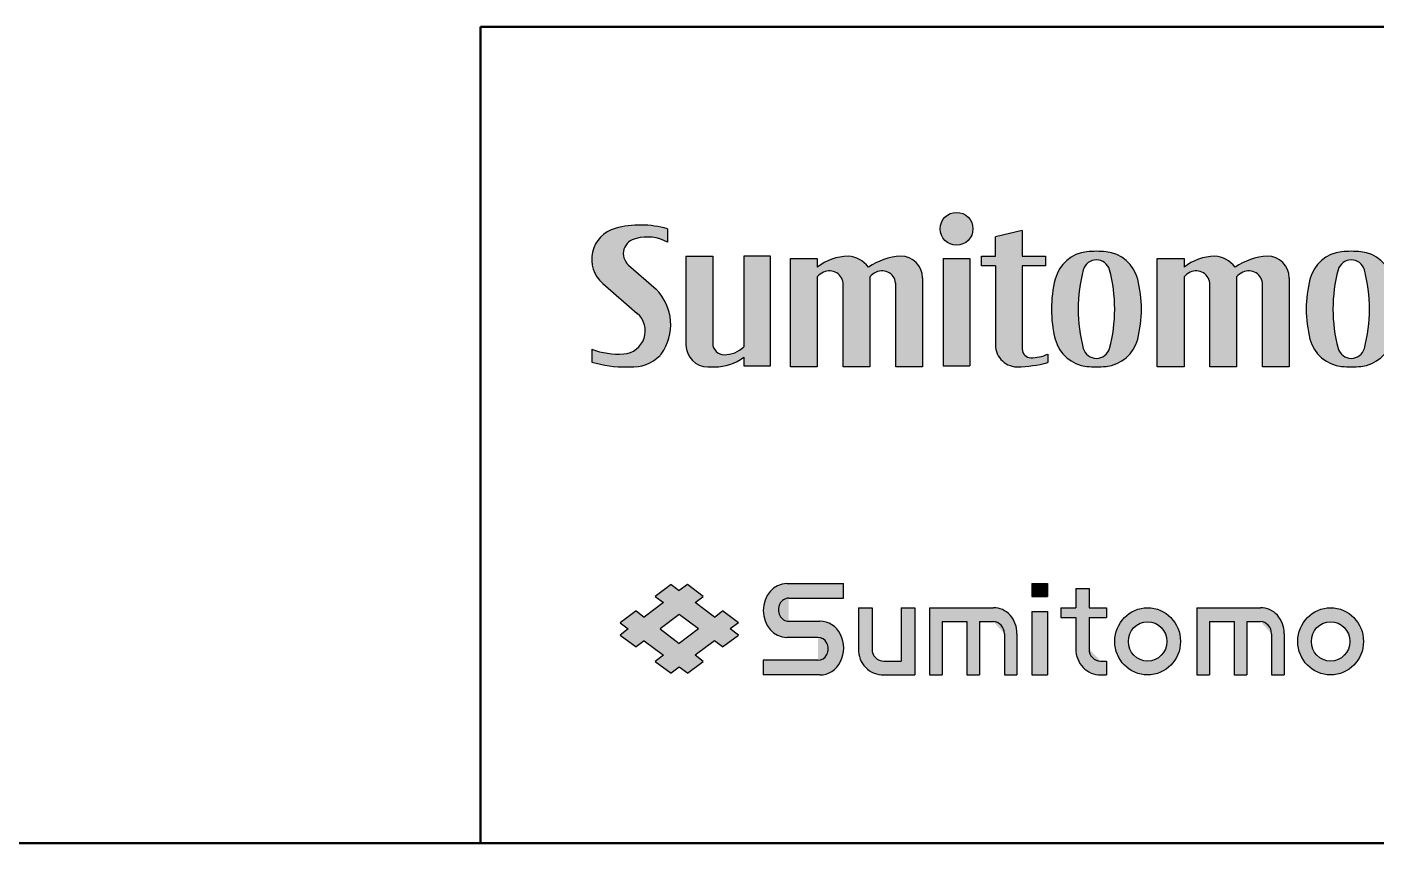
# Model space of a CAD drawing. Header units: millimetres. Extents: x 150937 to 394412, y 327166 to 584759.
# Drawn here: x 229713.7 to 229859.2, y 408972.9 to 409060.9 of the extents above; entities that cross this region are included whole.
import ezdxf
from ezdxf.enums import TextEntityAlignment as Align

# ---------------------------------------------------------------- set-up
doc = ezdxf.new("R2010")
doc.units = ezdxf.units.MM
for name, color, linetype, lineweight in [('\\M+1955C\\M+191E8\\M+19793-L', 1, 'Continuous', 50), ('\\M+1955C\\M+191E8\\M+19793_L', 1, 'Continuous', 50), ('AM_0', 7, 'Continuous', 30), ('AM_6', 7, 'Continuous', 30), ('AM_8', 1, 'Continuous', 20)]:
    doc.layers.add(name, color=color, linetype=linetype, lineweight=lineweight)
doc.styles.add('\\M+1907D\\M+194D41', font='isoct.shx', dxfattribs={"width": 0.9, "bigfont": 'extfont.shx'})
doc.styles.add('shi_txt_sty', font='ISOCP.SHX', dxfattribs={"bigfont": 'EXTFONT.SHX'})

# ---------------------------------------------------------------- blocks, each defined once
blk = doc.blocks.new('A4HG')
at = {"layer": '\\M+1955C\\M+191E8\\M+19793_L', "color": 1, "lineweight": 50}
blk.add_line((0, 0), (277, 0), dxfattribs=at)
blk = doc.blocks.new('SDT_LOGO2')
at = {"layer": 'AM_8', "linetype": 'Continuous'}
h = blk.add_hatch(color=7, dxfattribs=at)
h.paths.add_polyline_path([(32.00000000000045, 59.79803138582851), (9.299262137613454, 79.66125325815527, -0.642788602430943), (15.74516913534504, 101.471332795698, -0.1988911487974667), (41.20000000000007, 98.49999999999996), (41.20000000000007, 109.5, 0.1367023790724914), (-1.591317877449143, 109.824946135348, 0.6000689329330471), (-11.96611321690585, 64.64696202852299), (16.46784228946217, 39.92970160318067, -0.6684040141467336), (5.320924700944857, 6.649542024707102, -0.1076370653043702), (-20.99999991239034, 10.49999996705277), (-21.00000000000003, 2.842170943040401e-14, 0.07929513435528268), (8.082245127502063, -3.976717923081182, 0.01333164117141572), (10.03872069412589, -3.880728231796837, 0.2258760161709622), (35.19733622272705, 5.499451476108746, -0.0004269169400490134), (36.12751074706907, 6.499999999997812, 0.3682464058717604)])
h.paths.add_polyline_path([(78.50000000000003, 86.99999999999999), (56.50000000000006, 86.99999999999999), (56.50000000000009, 13.99999999999999, 0.4121550648638004), (74.37340233493089, -3.999554800916584, 0.001758317211970232), (79.99999999998641, -3.999999999999957, 0.1655478968266919), (104.0000000000001, 3.999999999999986), (104.0000000000001, -3), (126.0000000000001, -3.000000000000014), (126.0000000000001, 86.99999999999999), (104.0000000000001, 86.99999999999999), (104.0000000000001, 12.49999999999999, -0.1953716983339297), (88.00000000000009, 6.000000000000028, -0.4142135623730946), (78.50000000000009, 15.50000000000001)])
h.paths.add_polyline_path([(164.5000000000001, 69.9999999999999, -0.1048931234916104), (169.5233712392598, 73.87994266378008, -0.5526312462140763), (185.7500000000001, 63.68236931588585), (185.75, -4.000000000000028), (207.7500000000001, -4.000000000000014), (207.75, 69.99999999999984, -0.1048931234916046), (212.7733712392594, 73.87994266377991, -0.5526312462140852), (229, 63.68236931588582), (229, -4.000000000000014), (251, -4.000000000000014), (251, 68.99999999999999, 0.4142135623730859), (233.0000000000005, 86.99999999999999, 0.1320914300810377), (206.4499223633939, 77.99999999999996, 0.2193658779164177), (189.7499999999997, 86.99999999999996, 0.1581175345237834), (164.5000000000001, 78.00000000000004), (164.5000000000001, 84.99999999999999), (142.5000000000001, 84.99999999999999), (142.5000000000001, -4.000000000000014), (164.5000000000001, -4.000000000000014)])
h.paths.add_polyline_path([(292.5, 109.5, 1), (265.5, 109.5, 1)])
h.paths.add_polyline_path([(289.9999999999999, 85.00000000000001), (268, 85.00000000000001), (267.9999999999999, -3.000000000000014), (290, -3.000000000000014)])
h.paths.add_polyline_path([(352, 86.99999999999999), (333, 86.99999999999999), (333, 108), (311, 103), (310.9999999999999, 86.99999999999999), (299.5, 86.99999999999999), (299.4999999999999, 78.99999999999999), (311, 78.99999999999999), (310.9999999999999, 14.00000000000001, 0.4142135623730992), (329.0000000000001, -4.000000000000014, 0.05573145008498584), (354, -0.5000000000000142), (354.0000000000001, 6.5, -0.1129579149955128), (339.9999999999984, 3.499999999999986, -0.4142135623730262), (333, 10.49999999999999), (333, 78.99999999999999), (352, 78.99999999999999)])
h.paths.add_polyline_path([(427.9149885083211, 68.14721084488009, 0.3147710934534855), (401.8936274864367, 90.59728260308519, 0.05101803924833873), (386.1063725135631, 90.5972826030851, 0.3147710934534786), (360.085011491679, 68.14721084488055, 0.1251667586687496), (360.085011491679, 18.85278915511931, 0.3147710934534783), (386.1063725135631, -3.597282603085191, 0.0510180392483391), (401.8936274864368, -3.597282603085191, 0.3147710934534798), (427.914988508321, 18.85278915511937, 0.1251667586687481)])
h.paths.add_polyline_path([(383.2096058832019, 75.86877493836268, -0.7535614523086716), (404.790394116798, 75.86877493836282, -0.1305945116012691), (404.7903941167975, 11.13122506163323, -0.753561452308455), (383.2096058832033, 11.13122506163585, -0.1305945116012866)], flags=16)
h.paths.add_polyline_path([(466, 69.99999999999996, -0.1048931234916188), (471.0233712392602, 73.87994266378037, -0.5526312462140638), (487.25, 63.68236931588594), (487.25, -4), (509.25, -3.999999999999986), (509.25, 69.99999999999996, -0.1048931234916136), (514.2733712392599, 73.87994266378031, -0.5526312462140692), (530.4999999999999, 63.68236931588605), (530.4999999999999, -4), (552.4999999999999, -4), (552.4999999999999, 69.00000000000001, 0.4142135623730859), (534.5000000000005, 87.00000000000001, 0.1320914300810371), (507.949922363394, 78.00000000000004, 0.2193658779164206), (491.2499999999993, 86.99999999999999, 0.1581175345237818), (466, 78.00000000000004), (465.9999999999999, 85.00000000000001), (443.9999999999999, 85.00000000000001), (444.0000000000001, -4), (466, -4)])
h.paths.add_polyline_path([(637.4149885083209, 68.14721084488066, 0.3147710934534783), (611.3936274864368, 90.59728260308516, 0.05101803924833947), (595.606372513563, 90.59728260308513, 0.3147710934534785), (569.5850114916789, 68.1472108448806, 0.1251667586687498), (569.5850114916789, 18.85278915511928, 0.314771093453478), (595.606372513563, -3.597282603085191, 0.0510180392483391), (611.3936274864367, -3.597282603085191, 0.3147710934534796), (637.4149885083209, 18.85278915511934, 0.1251667586687497)])
h.paths.add_polyline_path([(592.7096058832019, 75.8687749383631, -0.7535614523084406), (614.2903941167962, 75.8687749383689, -0.1305945116012786), (614.2903941167978, 11.13122506163474, -0.7535614523085559), (592.7096058832027, 11.13122506163786, -0.1305945116012833)], flags=16)
at = {"layer": 'AM_0'}
for p, q in [((41.20000000000007, 109.5), (41.20000000000007, 98.49999999999999)), ((333, 108), (311, 103)), ((311, 86.99999999999999), (311, 103)), ((333, 108), (333, 86.99999999999999)), ((9.299262137618683, 79.6612532581507), (32.00000000000009, 59.79803138582882)), ((56.50000000000009, 86.99999999999999), (56.50000000000009, 13.99999999999999)), ((56.50000000000009, 86.99999999999999), (78.50000000000009, 86.99999999999999)), ((78.50000000000009, 86.99999999999999), (78.50000000000009, 86.99999999999999)), ((78.50000000000009, 86.99999999999999), (78.50000000000009, 15.49999999999999)), ((104.0000000000001, 86.99999999999999), (104.0000000000001, 12.49999999999999)), ((126.0000000000001, 86.99999999999999), (104.0000000000001, 86.99999999999999)), ((126.0000000000001, -3.000000000000014), (126.0000000000001, 86.99999999999999)), ((142.5000000000001, 84.99999999999999), (164.5000000000001, 84.99999999999999)), ((142.5000000000001, -4.000000000000014), (142.5000000000001, 84.99999999999999)), ((164.5000000000001, 84.99999999999999), (164.5000000000001, 77.99999999999999)), ((268, 84.99999999999999), (290, 84.99999999999999)), ((268, 84.99999999999999), (268, -3.000000000000014)), ((290, 84.99999999999999), (290, -3.000000000000014)), ((299.5, 78.99999999999999), (299.5, 86.99999999999999)), ((299.5, 86.99999999999999), (311, 86.99999999999999)), ((311, 78.99999999999999), (299.5, 78.99999999999999)), ((311, 78.99999999999999), (310.9999999999999, 13.99999999999999)), ((333, 86.99999999999999), (352, 86.99999999999999)), ((352, 78.99999999999999), (333, 78.99999999999999)), ((333, 78.99999999999999), (333, 10.49999999999999)), ((352, 86.99999999999999), (352, 78.99999999999999)), ((444, -4), (444, 85.00000000000001)), ((444, 85.00000000000001), (466, 85.00000000000001)), ((466, 85.00000000000001), (466, 78.00000000000001)), ((164.5000000000001, 69.99999999999999), (164.5000000000001, -4.000000000000014)), ((207.75, 69.99999999999999), (207.75, -4.000000000000014)), ((251, 68.99999999999999), (251, -4.000000000000014)), ((466, 70.00000000000001), (466, -4)), ((509.25, 70.00000000000001), (509.25, -4)), ((552.4999999999999, 69.00000000000001), (552.4999999999999, -4)), ((-11.96611321690594, 64.64696202852308), (16.46784228946225, 39.92970160318062)), ((185.75, -4.000000000000014), (185.7500000000001, 64.99999999999996)), ((229, -4.000000000000014), (229, 65.00000000000033)), ((487.25, -4), (487.25, 64.99999999999996)), ((530.4999999999999, -4), (530.4999999999999, 65.00000000000036)), ((-20.99999991239034, 10.49999996705277), (-21.00000000000003, 0)), ((104.0000000000001, 3.999999999999986), (104.0000000000001, -3.000000000000014)), ((354.0000000000001, 6.499999999999986), (354, -0.5000000000000284)), ((104.0000000000001, -3.000000000000014), (126.0000000000001, -3.000000000000014)), ((164.5000000000001, -4.000000000000014), (142.5000000000001, -4.000000000000014)), ((207.75, -4.000000000000014), (185.75, -4.000000000000014)), ((251, -4.000000000000014), (229, -4.000000000000014)), ((268, -3.000000000000014), (290, -3.000000000000014)), ((466, -4), (444, -4)), ((509.25, -4), (487.25, -4)), ((552.4999999999999, -4), (530.4999999999999, -4))]:
    blk.add_line(p, q, dxfattribs=at)
blk.add_circle((279, 109.5), 13.5, dxfattribs=at)
for centre, radius, start, end in [((19.22118791232307, 32.86854000142633), 79.72106899871835, 73.99648038462985, 105.1333578539981), ((5.265805892734619, 84.47001736804158), 26.26580589273453, 105.1333578539981, 228.9999999999995), ((17.50000000000009, 89.09512301093535), 12.5, 98.07021016234374, 228.9999999999995), ((24.88545442877884, 69.25541931571537), 33.48745879572062, 60.84435525551168, 105.8396773803572), ((389.1595080441753, 60.75304759141646), 30, 95.84117228910539, 165.7311525393938), ((394, 13.43749999999964), 77.56250000000034, 84.15882771089463, 95.84117228910539), ((398.8404919558247, 60.75304759141646), 30, 14.26884746060621, 84.15882771089463), ((598.6595080441751, 60.75304759141646), 30, 95.84117228910539, 165.7311525393938), ((603.4999999999999, 13.43749999999964), 77.56250000000034, 84.15882771089463, 95.84117228910539), ((608.3404919558246, 60.75304759141646), 30, 14.26884746060621, 84.15882771089463), ((190.9991563892856, 43.57528346339323), 43.44267945200363, 91.64771731781718, 127.5880414984186), ((188.3366976493008, 64.38380633284744), 22.66030978439264, 36.93316009634145, 86.42419494636613), ((236.4614116112732, 33.12732685928243), 53.98375942512011, 93.67629868812618, 123.7751751217306), ((233, 68.99999999999999), 18, 0, 90), ((394, 72.77478948036462), 11.22521051963538, 15.99945898480478, 164.0005410151952), ((492.4991563892855, 43.57528346339326), 43.44267945200363, 91.64771731781718, 127.5880414984186), ((489.8366976493007, 64.38380633284744), 22.66030978439264, 36.93316009634145, 86.42419494636613), ((537.9614116112731, 33.12732685928246), 53.98375942512011, 93.67629868812618, 123.7751751217306), ((534.4999999999999, 69.00000000000001), 18, 0, 90), ((603.4999999999999, 72.77478948036462), 11.22521051963538, 15.99945898480478, 164.0005410151952), ((176.1573121525077, 60.09910633170774), 15.29446377130725, 115.7056449246152, 139.6577892655172), ((174.4323693158859, 63.68236931588585), 11.31763068411413, 0, 115.7056449246152), ((219.4073121525077, 60.09910633170774), 15.29446377130725, 115.7056449246152, 139.6577892655172), ((217.6823693158858, 63.68236931588585), 11.31763068411413, 0, 115.7056449246152), ((457, 43.49999999999999), 100, 165.7311525393938, 194.2688474606062), ((505.0245561137131, 43.50000000000175), 126.0421345847179, 165.1191870261582, 194.8808129738437), ((282.9754438862652, 43.49999999999885), 126.0421345847397, 345.1191870261607, 14.88081297384096), ((331, 43.49999999999999), 100, 345.7311525393937, 14.26884746060621), ((477.6573121525076, 60.09910633170774), 15.29446377130725, 115.7056449246152, 139.6577892655172), ((475.9323693158858, 63.68236931588588), 11.31763068411413, 0, 115.7056449246152), ((520.9073121525075, 60.09910633170774), 15.29446377130725, 115.7056449246152, 139.6577892655172), ((519.1823693158858, 63.68236931588588), 11.31763068411413, 0, 115.7056449246152), ((666.4999999999999, 43.49999999999999), 100, 165.7311525393938, 194.2688474606062), ((714.524556113713, 43.50000000000175), 126.0421345847179, 165.1191870261582, 194.8808129738437), ((492.4754438862651, 43.49999999999885), 126.0421345847397, 345.1191870261607, 14.88081297384096), ((2.786783648113754, 30.72686174884164), 41.21340696526565, 323.9961696805788, 44.86036292557762), ((4.007910481366906, 25.59618969501967), 18.99208951863318, 273.9642942404163, 48.99999999999955), ((74.50000000000009, 13.99999999999999), 18, 180, 270), ((88.00000000000009, 15.49999999999999), 9.5, 180, 270), ((88.00000000000009, 28.94230769230766), 22.94230769230768, 270, 314.2188966875033), ((328.9999999999999, 13.99999999999999), 18, 180, 273.778338159674), ((389.1595080441753, 26.24695240858351), 30, 194.2688474606062, 264.1588277108946), ((394.0000000000008, 14.22521051963578), 11.22521051963538, 195.9994589848063, 344.0005410151973), ((398.8404919558247, 26.24695240858351), 30, 275.8411722891054, 345.7311525393937), ((598.6595080441751, 26.24695240858351), 30, 194.2688474606062, 264.1588277108946), ((603.5000000000007, 14.22521051963578), 11.22521051963538, 195.9994589848063, 344.0005410151973), ((608.3404919558246, 26.24695240858351), 30, 275.8411722891054, 345.7311525393937), ((1.000000000000085, 69.00000000000004), 62.50000000000006, 249.3903070624679, 273.9642942404163), ((6.000000000000085, 89.12500000000004), 93.12500000000006, 253.1460619570386, 271.2812220247321), ((12.7657173016224, 27.23428269837773), 31.23428269837774, 265.4450842881052, 315.9038463022263), ((621.5775322976403, -538.7047984624104), 800, 137.0385605710248, 137.1364027205517), ((80.25000000000009, 35.24999999999999), 39.25079617026896, 269.6350636642689, 307.2348339815748), ((340, 10.49999999999999), 7, 180, 270), ((340.445077468813, 35.58963847887254), 32.09272490235105, 269.2053688764388, 294.9841452775854), ((7.260767677936627, 32.75332926466946), 36.73923232206346, 271.2812220247321, 274.3364281224311), ((77.25000000000009, 795.9952734235371), 800, 269.8030453700404, 270.1969546299596), ((325.8484737350753, 109.546616178033), 113.5903436181089, 271.5898563407475, 284.3493644478954), ((394, 73.56250000000033), 77.56250000000034, 264.1588277108946, 275.8411722891054), ((603.4999999999999, 73.56250000000033), 77.56250000000034, 264.1588277108946, 275.8411722891054)]:
    blk.add_arc(centre, radius, start, end, dxfattribs=at)
blk = doc.blocks.new('SHI_LOGO5')
at = {"layer": 'AM_0', "linetype": 'Continuous'}
h = blk.add_hatch(color=256, dxfattribs=at)
edge = h.paths.add_edge_path()
edge.add_line((139.8473168500359, 290.4020947258342), (161.0166226848389, 290.4020947258341))
edge.add_ellipse((161.0381515657722, 300.412784183119), major_axis=(6.299304657985716e-11, 10.01071918488034), ratio=0.8824584186663803, start_angle=179.8603679907651, end_angle=360.1262965614685)
edge.add_line((161.0186787806841, 310.4234790474773), (149.4288642874355, 310.4234790474773))
edge.add_ellipse((149.3117512972728, 314.6786112584154), major_axis=(-4.022537499220518e-14, 4.257296244467955), ratio=0.8824584186663386, start_angle=-1.795998453121797, end_angle=181.7959265093776, ccw=False)
edge.add_line((149.4294957145089, 318.9338161131739), (169.8496104460839, 318.9338161131739))
edge.add_line((169.8496104460839, 318.9338161131739), (169.8496104460839, 324.4020946702493))
edge.add_line((169.8496104460839, 324.4020946702493), (148.6842882969838, 324.4020946702493))
edge.add_ellipse((148.7554106443546, 314.390810822491), major_axis=(-1.361474813621866e-12, 10.01160825971715), ratio=0.882458418666395, start_angle=0.4612488609964521, end_angle=179.5262498836923)
edge.add_line((148.6823607071275, 304.3795447980493), (160.2715449520738, 304.3795447980493))
edge.add_ellipse((160.3456165892014, 300.124303453844), major_axis=(-2.959666990189117e-14, 4.25606913187488), ratio=0.8824584186664088, start_angle=178.8699444070024, end_angle=361.13005559299665, ccw=False)
edge.add_line((160.2715449520695, 295.8690621096382), (139.8492444366838, 295.8690621096381))
edge.add_line((139.8492444366838, 295.8690621096381), (139.8473168500359, 290.4020947258342))
for points in [[(239.85134392311, 319.6358216029815), (245.6655346198685, 319.6358216029815), (245.6655346198685, 324.3954276442244), (239.85134392311, 324.3954276442244)], [(239.85134392311, 290.400384140342), (245.6655346198685, 290.400384140342), (245.6655346198685, 314.0258698911313), (239.8513439231099, 314.0258698911312)]]:
    blk.add_hatch(color=256, dxfattribs=at).paths.add_polyline_path(points)
h = blk.add_hatch(color=256, dxfattribs=at)
edge = h.paths.add_edge_path()
edge.add_ellipse((184.5850044634654, 299.821607198846), major_axis=(-4.192383702664926e-12, 9.423806884284275), ratio=0.9802755009437892, start_angle=88.65823141147007, end_angle=181.3417326197124)
edge.add_line((184.8013152509455, 290.4003841403419), (196.3513449390346, 290.400384140342))
edge.add_line((196.3513449390346, 290.400384140342), (196.3513449390346, 315.3969134966359))
edge.add_line((196.3513449390346, 315.3969134966359), (191.2858691213223, 315.3969134966359))
edge.add_line((191.2858691213223, 315.3969134966359), (191.2858691213223, 295.5701243347466))
edge.add_line((191.2858691213223, 295.5701243347466), (184.8013152509471, 295.5701243347466))
edge.add_ellipse((184.7671413089111, 300.007272179299), major_axis=(-5.837312717300618e-12, 4.437284791785088), ratio=0.9802755009439202, start_angle=89.54808703025941, end_angle=180.4501494527117, ccw=False)
edge.add_line((180.4175150367371, 300.0422703200514), (180.4175150367371, 315.3969134966359))
edge.add_line((180.4175150367371, 315.3969134966359), (175.3496104460833, 315.3969134966359))
edge.add_line((175.3496104460833, 315.3969134966359), (175.3496104460833, 300.0422763729766))
h = blk.add_hatch(color=256, dxfattribs=at)
edge = h.paths.add_edge_path()
edge.add_line((201.8513449390346, 290.400384140342), (206.55492949255, 290.400384140342))
edge.add_line((206.55492949255, 290.400384140342), (206.5549294925501, 310.2280376339841))
edge.add_line((206.5549294925501, 310.2280376339841), (215.7506170790327, 310.2280376339841))
edge.add_line((215.7506170790327, 310.2280376339841), (215.7506170790327, 290.400384140342))
edge.add_line((215.7506170790327, 290.400384140342), (220.4542016325482, 290.4003841403419))
edge.add_line((220.4542016325482, 290.4003841403419), (220.4542016325483, 310.2280376339841))
edge.add_line((220.4542016325483, 310.2280376339841), (225.5773665251396, 310.2280376339841))
edge.add_ellipse((225.5873057620199, 305.7665864424558), major_axis=(-3.005934252048575e-12, 4.461464556736949), ratio=0.9101474866627064, start_angle=269.8615186785469, end_angle=360.1402448382351, ccw=False)
edge.add_line((229.6478846548559, 305.7558032938363), (229.6478846548559, 290.4003841403421))
edge.add_line((229.6478846548559, 290.4003841403421), (234.35134392311, 290.400384140342))
edge.add_line((234.35134392311, 290.400384140342), (234.35134392311, 305.7558032938365))
edge.add_ellipse((225.7124387914426, 305.9063786138224), major_axis=(-4.732231628952942e-13, 9.492958253654113), ratio=0.9101474866626238, start_angle=269.0911482056455, end_angle=360.8957630954852)
edge.add_line((225.5773665251381, 315.3981767451189), (201.8513449390346, 315.3981767451189))
edge.add_line((201.8513449390346, 315.3981767451189), (201.8513449390346, 290.400384140342))
h = blk.add_hatch(color=256, dxfattribs=at)
edge = h.paths.add_edge_path()
edge.add_ellipse((282.9690765812343, 302.8900047114319), major_axis=(1.175707002010793e-11, 12.488701247557), ratio=0.9795686033472844, start_angle=0, end_angle=360)
edge = h.paths.add_edge_path(flags=16)
edge.add_ellipse((282.9690765812343, 302.8900047114319), major_axis=(6.33273176539194e-12, 7.324216200288445), ratio=0.9795686033472708, start_angle=0, end_angle=360)
h = blk.add_hatch(color=256, dxfattribs=at)
edge = h.paths.add_edge_path()
edge.add_line((301.2696259498468, 290.400384140342), (305.9732105033622, 290.400384140342))
edge.add_line((305.9732105033622, 290.400384140342), (305.9732105033622, 310.2280376339841))
edge.add_line((305.9732105033622, 310.2280376339841), (315.168898089845, 310.2280376339841))
edge.add_line((315.168898089845, 310.2280376339841), (315.168898089845, 290.400384140342))
edge.add_line((315.168898089845, 290.400384140342), (319.8724826433604, 290.400384140342))
edge.add_line((319.8724826433604, 290.400384140342), (319.8724826433604, 310.2280376339841))
edge.add_line((319.8724826433604, 310.2280376339841), (324.9956475359523, 310.2280376339841))
edge.add_ellipse((325.0055867728321, 305.7665864424558), major_axis=(-3.008887036186172e-12, 4.461464556736947), ratio=0.9101474866627067, start_angle=269.8615186785468, end_angle=360.1402448382351, ccw=False)
edge.add_line((329.0661656656681, 305.7558032938365), (329.0661656656681, 290.400384140342))
edge.add_line((329.0661656656681, 290.400384140342), (333.7696249339222, 290.400384140342))
edge.add_line((333.7696249339222, 290.400384140342), (333.7696249339222, 305.7558032938368))
edge.add_ellipse((325.1307198022548, 305.9063786138224), major_axis=(-4.732231628952942e-13, 9.492958253654113), ratio=0.9101474866626238, start_angle=269.0911482056455, end_angle=360.8957630954852)
edge.add_line((324.9956475359502, 315.3981767451189), (301.2696259498468, 315.3981767451189))
edge.add_line((301.2696259498468, 315.3981767451189), (301.2696259498468, 290.400384140342))
h = blk.add_hatch(color=256, dxfattribs=at)
edge = h.paths.add_edge_path()
edge.add_ellipse((351.0701743025347, 302.8900047114319), major_axis=(1.175707002010793e-11, 12.488701247557), ratio=0.9795686033472844, start_angle=0, end_angle=360)
edge = h.paths.add_edge_path(flags=16)
edge.add_ellipse((351.0701743025347, 302.8900047114319), major_axis=(6.33273176539194e-12, 7.324216200288445), ratio=0.9795686033472708, start_angle=0, end_angle=360)
at = {"layer": 'AM_8', "linetype": 'Continuous'}
h = blk.add_hatch(color=0, dxfattribs=at)
h.paths.add_polyline_path([(121.7637017732071, 311.9591285644425), (114.6052418350938, 317.3279730948767), (117.6172942313711, 319.5870130652795), (111.7043425417155, 324.021726864177), (108.6922801593237, 321.7626780647829), (105.6802530687195, 324.0217007543807), (99.7673172802727, 319.5869987231089), (102.7793462367615, 317.327974537342), (95.62088317483048, 311.9591236441202), (92.60885118663978, 314.2181489816448), (86.69594111282528, 309.7834665529083), (89.7079740397736, 307.5244401148273), (86.69590327664446, 305.2653839083195), (92.60881815812188, 300.8306967342149), (95.6208698199444, 303.0897363781884), (102.7793296170181, 297.7208917419595), (99.76727809851852, 295.46185242989), (105.6802271969696, 291.0271404794267), (108.6922540722763, 293.2861629401761), (111.704290197434, 291.0271334747031), (117.6172392045186, 295.4618453249854), (114.6052011971079, 297.7208754013485), (121.7636587686385, 303.0897219651938), (124.7756987644916, 300.8306906219192), (130.6886154517047, 305.2653778840809), (127.6765727125388, 307.5244102899866), (130.6886676221477, 309.7834827661937), (124.7757531450346, 314.2181679909061)])
h.paths.add_polyline_path([(115.85068931792, 307.5244698675579), (108.692219878284, 302.1556144479938), (101.5337275355585, 307.5244868755925), (108.6921952043022, 312.8933410092598)], flags=16)
h = blk.add_hatch(color=0, dxfattribs=at)
edge = h.paths.add_edge_path()
edge.add_line((267.6690573445297, 315.400384140342), (261.1978178175648, 315.400384140342))
edge.add_line((261.1978178175648, 315.400384140342), (261.1978178175648, 322.5353405857525))
edge.add_line((261.1978178175648, 322.5353405857525), (256.276739071937, 322.5353405857525))
edge.add_line((256.276739071937, 322.5353405857525), (256.276739071937, 315.400384140342))
edge.add_line((256.276739071937, 315.400384140342), (250.6655346198685, 315.400384140342))
edge.add_line((250.6655346198685, 315.400384140342), (250.6655346198685, 311.8307051290968))
edge.add_line((250.6655346198685, 311.8307051290968), (256.276739071937, 311.8307051290968))
edge.add_line((256.276739071937, 311.8307051290968), (256.2767390719371, 300.0566239914722))
edge.add_ellipse((265.3447718867067, 299.9355103521577), major_axis=(-4.243135180842413e-12, 9.51468203639427), ratio=0.9531340637165576, start_angle=89.27065478821177, end_angle=180.7162571962151)
edge.add_line((265.4581380175943, 290.4215717650684), (267.6690573445298, 290.4215717650684))
edge.add_line((267.6690573445298, 290.4215717650684), (267.6690573445298, 295.587647763232))
edge.add_line((267.6690573445298, 295.587647763232), (265.4581379080913, 295.587647763232))
edge.add_ellipse((265.3050815379179, 299.8968375027255), major_axis=(2.713726944500674e-12, 4.312180754062311), ratio=0.9531340637164807, start_angle=87.87643693254279, end_angle=182.1341430286368, ccw=False)
edge.add_line((261.1978178175648, 300.0566239914746), (261.1978178175647, 311.8307051290968))
edge.add_line((261.1978178175647, 311.8307051290968), (267.6690573445298, 311.8307051290968))
edge.add_line((267.6690573445298, 311.8307051290968), (267.6690573445297, 315.400384140342))
at = {"layer": 'AM_0', "linetype": 'Continuous', "lineweight": 25, "ltscale": 0.5}
for p, q in [((105.6802619938549, 324.0217074482326), (99.76731728027262, 319.5869987231089)), ((105.6802530687194, 324.0217007543807), (108.6922801593238, 321.7626780647829)), ((111.7043425417155, 324.0217268641769), (108.6922801593238, 321.7626780647829)), ((117.617294231371, 319.5870130652795), (111.7043425417155, 324.0217268641769)), ((148.684288296982, 324.4020946702493), (169.8496104460839, 324.4020946702493)), ((169.8496104460839, 318.9338161131739), (169.8496104460839, 324.4007749643975)), ((239.85134392311, 324.3954276442244), (239.85134392311, 319.6358216029815)), ((239.85134392311, 324.3954276442244), (245.6655346198685, 324.3954276442244)), ((245.6655346198685, 324.3954276442244), (245.6655346198685, 319.6358216029815)), ((256.276739071937, 322.5353405857525), (256.276739071937, 315.400384140342)), ((256.276739071937, 322.5353405857525), (261.1978178175648, 322.5353405857525)), ((261.1978178175648, 322.5353405857525), (261.1978178175648, 315.400384140342)), ((102.7793462367614, 317.3279745373419), (95.62088317483042, 311.9591236441202)), ((99.76731728027266, 319.5869987231089), (102.7793462367614, 317.327974537342)), ((114.6052418350939, 317.3279730948768), (117.617294231371, 319.5870130652795)), ((121.7636328376654, 311.9591802660947), (114.6052418350939, 317.3279730948767)), ((149.4294945357479, 318.9338161131739), (169.8496104460839, 318.9338161131739)), ((239.85134392311, 319.6358216029815), (245.6655346198685, 319.6358216029815)), ((92.60885118663977, 314.2181489816449), (86.69590673032563, 309.7834407660343)), ((92.60885122577758, 314.2181489522915), (95.6208831748305, 311.9591236441201)), ((108.6921898421489, 312.8933369876424), (101.5337281055138, 307.5244873030591)), ((115.8506893179199, 307.5244698675579), (108.6922980103116, 312.8932639047448)), ((121.7637017732071, 311.9591285644424), (124.7757537122358, 314.2181684163072)), ((130.6886676221476, 309.7834827661937), (124.7757531450346, 314.2181679909061)), ((175.3496104460833, 315.3969134966359), (175.3496104460833, 300.0422703200546)), ((175.3496104460833, 315.3969134966359), (180.4175150367371, 315.3969134966359)), ((180.4175150367371, 315.3969134966359), (180.4175150367371, 300.0422703200546)), ((191.2858691213223, 315.3969134966359), (191.2858691213223, 295.5701243347466)), ((191.2858691213223, 315.3969134966359), (196.3513449390346, 315.3969134966359)), ((196.3513449390346, 315.3969134966359), (196.3513449390346, 290.400384140342)), ((201.8513449390346, 315.3981767451189), (201.8513449390346, 290.400384140342)), ((201.8513449390346, 315.3981767451189), (225.5773665251391, 315.3981767451189)), ((239.85134392311, 314.0258698911313), (239.85134392311, 290.400384140342)), ((239.85134392311, 314.0258698911313), (245.6655346198685, 314.0258698911313)), ((245.6655346198685, 314.0258698911313), (245.6655346198685, 290.400384140342)), ((250.6655346198685, 315.400384140342), (256.276739071937, 315.400384140342)), ((250.6655346198685, 315.400384140342), (250.6655346198685, 311.8307051290968)), ((250.6655346198685, 311.8307051290968), (256.276739071937, 311.8307051290968)), ((256.276739071937, 311.8307051290968), (256.276739071937, 300.0566239914745)), ((261.1978178175648, 315.400384140342), (267.6690573445298, 315.400384140342)), ((261.1978178175648, 311.8307051290968), (261.1978178175648, 300.0566239914745)), ((261.1978178175648, 311.8307051290968), (267.6690573445298, 311.8307051290968)), ((267.6690573445298, 315.400384140342), (267.6690573445298, 311.8307051290968)), ((301.2696259498468, 315.3981767451189), (301.2696259498468, 290.400384140342)), ((301.2696259498468, 315.3981767451189), (324.9956475359513, 315.3981767451189)), ((89.70793923814372, 307.5244140135687), (86.6959032219096, 305.2653838672683)), ((86.6959413630032, 309.7834663652748), (89.70797692286659, 307.5244379525059)), ((101.5338291534172, 307.5244106621534), (108.692219878284, 302.1556144479938)), ((115.8506804157706, 307.5244631909417), (108.6922204287061, 302.1556148608105)), ((130.6886155608807, 305.2653778021989), (127.6765727125389, 307.5244102899867)), ((130.6886677461635, 309.7834828592056), (127.6766163255137, 307.5244429997366)), ((149.4294945357479, 310.4234790474773), (161.018678780685, 310.4234790474773)), ((206.5549294925501, 310.2280376339841), (206.5549294925501, 290.400384140342)), ((206.5549294925501, 310.2280376339841), (215.7506170790327, 310.2280376339841)), ((215.7506170790327, 310.2280376339841), (215.7506170790327, 290.400384140342)), ((220.4542016325482, 310.2280376339841), (220.4542016325482, 290.400384140342)), ((220.4542016325482, 310.2280376339841), (225.5773665251391, 310.2280376339841)), ((305.9732105033622, 310.2280376339841), (305.9732105033622, 290.400384140342)), ((305.9732105033622, 310.2280376339841), (315.168898089845, 310.2280376339841)), ((315.168898089845, 310.2280376339841), (315.168898089845, 290.400384140342)), ((319.8724826433604, 310.2280376339841), (319.8724826433604, 290.400384140342)), ((319.8724826433604, 310.2280376339841), (324.9956475359513, 310.2280376339841)), ((86.69590541203515, 305.2653823067761), (92.60884903363139, 300.8306735775775)), ((95.62086981994442, 303.0897363781884), (92.60881869430176, 300.83069713635)), ((95.62090084506646, 303.0897131093478), (102.7792947827735, 297.7209178676418)), ((121.7636605121886, 303.0897232728573), (114.6052020238082, 297.7208760213742)), ((124.7756991058119, 300.8306903659288), (121.7636587686384, 303.0897219651939)), ((124.7756997600264, 300.8306913685703), (130.6886594177462, 305.2654108586101)), ((160.2715449520699, 304.3795447980493), (148.6823607071246, 304.3795447980493)), ((229.6478846548559, 305.7558032938368), (229.6478846548559, 290.400384140342)), ((234.35134392311, 305.7558032938368), (234.35134392311, 290.400384140342)), ((329.0661656656681, 305.7558032938368), (329.0661656656681, 290.400384140342)), ((333.7696249339222, 305.7558032938368), (333.7696249339222, 290.400384140342)), ((102.7793296170182, 297.7208917419595), (99.76727809851853, 295.46185242989)), ((117.6172392045186, 295.4618453249855), (114.6052011971079, 297.7208754013485)), ((99.76731021611924, 295.4618283416887), (105.6802263808226, 291.0271410915369)), ((108.6922540722763, 293.2861629401761), (105.6802271969696, 291.0271404794266)), ((111.704290197434, 291.0271334747031), (108.6922539296616, 293.2861630471373)), ((111.704290197434, 291.0271334747031), (117.617240180833, 295.4618460572213)), ((139.8492444398928, 295.8690712110573), (139.8473168500359, 290.4020947258341)), ((160.2715449520699, 295.8690621096382), (139.8492444398928, 295.8690621096382)), ((184.8013152509444, 295.5701243347466), (191.2858691213223, 295.5701243347466)), ((265.4581379080885, 295.587647763232), (267.6690573445298, 295.587647763232)), ((267.6690573445298, 295.587647763232), (267.6690573445298, 290.4215717650684)), ((110.8709485009917, 290.4021271889869), (110.870994825702, 290.4021619325202)), ((161.0166226848373, 290.4020947258341), (139.8473168500359, 290.4020947258341)), ((184.8013152509444, 290.400384140342), (196.3513449390346, 290.400384140342)), ((201.8513449390346, 290.400384140342), (206.5549294925501, 290.400384140342)), ((215.7506170790327, 290.400384140342), (220.4542016325482, 290.400384140342)), ((229.6478846548559, 290.400384140342), (234.35134392311, 290.400384140342)), ((239.85134392311, 290.400384140342), (245.6655346198685, 290.400384140342)), ((265.4581379080885, 290.4215717650684), (267.6690573445298, 290.4215717650684)), ((301.2696259498468, 290.400384140342), (305.9732105033622, 290.400384140342)), ((315.168898089845, 290.400384140342), (319.8724826433604, 290.400384140342)), ((329.0661656656681, 290.400384140342), (333.7696249339222, 290.400384140342))]:
    blk.add_line(p, q, dxfattribs=at)
for centre, major_axis, ratio, start_param, end_param in [((148.7554106443546, 314.390810822491), (-1.361474813621866e-12, 10.01160825971715), 0.882458418666395, 0.008050311295461743, 3.133324154228518), ((149.3117512972728, 314.6786112584154), (-4.022537499220518e-14, 4.257296244467955), 0.8824584186663386, -0.03134608636769931, 3.17293748430228), ((225.7124387914426, 305.9063786138224), (-4.732231628952942e-13, 9.492958253654113), 0.9101474866626238, 4.696526524160546, 6.298819322513658), ((282.9690765812343, 302.8900047114319), (1.175707002010793e-11, 12.488701247557), 0.9795686033472844, 1.570796326795705, 7.853981633975291), ((325.1307198022548, 305.9063786138224), (-4.732231628952942e-13, 9.492958253654113), 0.9101474866626238, 4.696526524160546, 6.298819322513658), ((351.0701743025347, 302.8900047114319), (1.175707002010793e-11, 12.488701247557), 0.9795686033472844, 1.570796326795705, 7.853981633975291), ((161.0381515657722, 300.412784183119), (6.299304657985716e-11, 10.01071918488034), 0.8824584186663803, 3.13915561528747, 6.285389598011159), ((225.5873057620199, 305.7665864424558), (-3.005934252048575e-12, 4.461464556736949), 0.9101474866627064, 4.70997202537282, 6.285633041365716), ((282.9690765812343, 302.8900047114319), (6.33273176539194e-12, 7.324216200288445), 0.9795686033472708, 1.570796326795681, 7.853981633975268), ((325.0055867728321, 305.7665864424558), (-3.005934252048575e-12, 4.461464556736949), 0.9101474866627064, 4.70997202537282, 6.285633041365716), ((351.0701743025347, 302.8900047114319), (6.33273176539194e-12, 7.324216200288445), 0.9795686033472708, 1.570796326795681, 7.853981633975268), ((160.3456165892014, 300.124303453844), (-2.959666990189117e-14, 4.25606913187488), 0.8824584186664088, 3.121869462761408, 6.302908498007955), ((184.5850044634654, 299.821607198846), (-4.192383702664926e-12, 9.423806884284275), 0.9802755009437892, 1.547378047125212, 3.165010305485184), ((184.7671413089111, 300.007272179299), (-5.837312717300618e-12, 4.437284791785088), 0.9802755009439202, 1.562908957540458, 3.149449243665662), ((265.3447718867067, 299.9355103521577), (-3.621529390017918e-12, 9.514682036394271), 0.9531340637165515, 1.558066851465599, 3.154093699954919), ((265.3050815379179, 299.8968375027255), (3.510950229752781e-12, 4.312180754062316), 0.9531340637164801, 1.533733159394195, 3.178840476148197)]:
    blk.add_ellipse(centre, major_axis=major_axis, ratio=ratio, start_param=start_param, end_param=end_param, dxfattribs=at)
blk = doc.blocks.new('A4HG_Logo_B')
at = {"layer": 'AM_0'}
blk.add_point((-5.144438473148733, -4.57587336495655), dxfattribs=at)
for name, p, xscale, yscale, zscale in [('SDT_LOGO2', (-1.455583183022555, 8.391469291078067), 0.03280263300000019, 0.03280263300000019, 0.03280263300000019), ('SHI_LOGO5', (-7.659286170100511, -21.09249962193394), 0.07247605699999982, 0.07247605699999982, 0.07247605699999982)]:
    blk.add_blockref(name, p, dxfattribs=dict(at, xscale=xscale, yscale=yscale, zscale=zscale))
blk = doc.blocks.new('G_Logo')
at = {"layer": 'AM_0'}
blk.add_blockref('A4HG_Logo_B', (5.144438473148733, 4.57587336495655), dxfattribs=at)
blk = doc.blocks.new('A4HG_N_SDT(HYPONIC DRIVE)')
at = {"layer": '\\M+1955C\\M+191E8\\M+19793-L'}
for p, q in [((-192, 22), (0, 22)), ((-192, 22), (-192, 0)), ((-277, 0), (0, 0))]:
    blk.add_line(p, q, dxfattribs=at)
at = {"layer": 'AM_0'}
blk.add_blockref('G_Logo', (-192, 0), dxfattribs=at)
at = {"layer": 'AM_6', "style": '\\M+1907D\\M+194D41', "width": 1.15}
blk.add_attdef('DWG.NO1', text='', height=7, dxfattribs=at).set_placement((-18.51368040995385, 1.499866405110538), align=Align.RIGHT)
at = {"layer": 'AM_6', "style": 'shi_txt_sty'}
blk.add_attdef('TYPE', text='', height=2.5, dxfattribs=at).set_placement((-3.82100654717226, -4.10934281534287), align=Align.RIGHT)

msp = doc.modelspace()

# ---------------------------------------------------------------- block references
at = {"layer": 'AM_0', "lineweight": 0, "xscale": 4, "yscale": 4, "zscale": 4}
for name, p in [('A4HG', (229422.5867058482, 408972.9308300865)), ('A4HG_N_SDT(HYPONIC DRIVE)', (230530.5867058482, 408972.9308300865))]:
    msp.add_blockref(name, p, dxfattribs=at)

doc.saveas('drawing.dxf')
